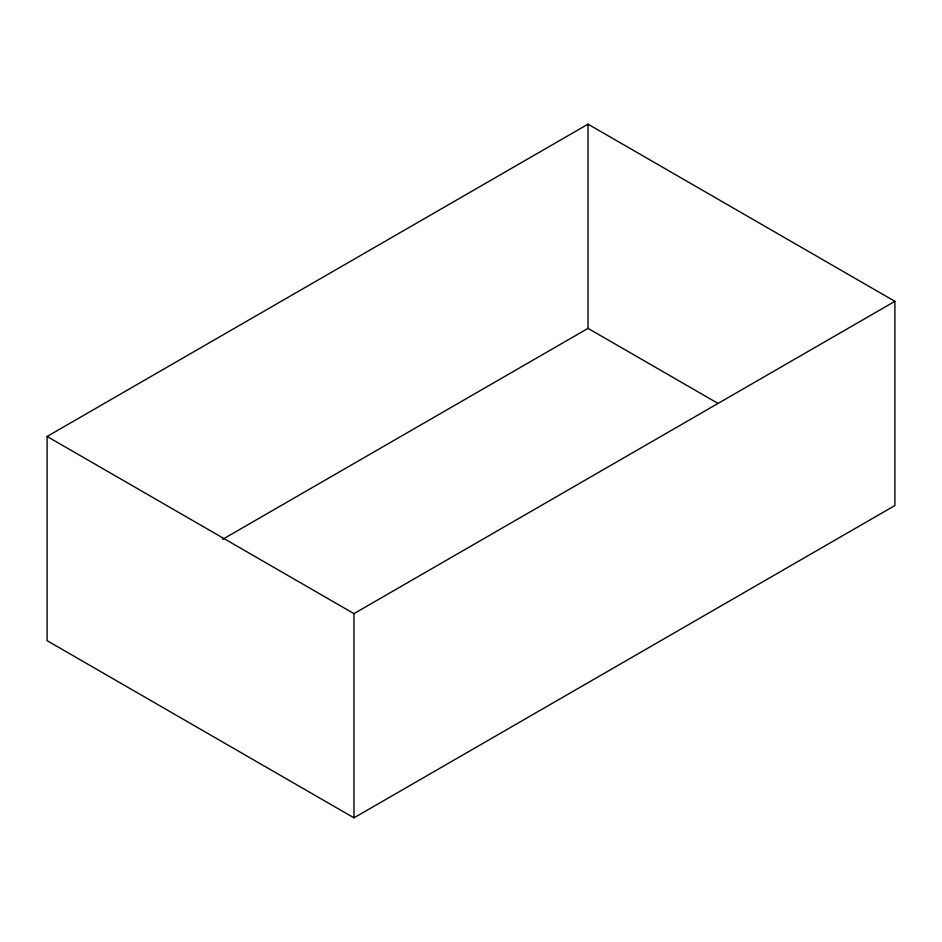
<?xml version="1.0" encoding="UTF-8"?>
<svg xmlns="http://www.w3.org/2000/svg" width="942" height="942" viewBox="0 0 942 942"><rect width="100%" height="100%" fill="white"/><g stroke="black" fill="none" stroke-linecap="round" stroke-linejoin="round"><path stroke-width="1.41" d="M47.1 436.464L588.032 124.167L894.9 301.334L894.9 505.536L353.968 817.833L47.1 640.666L47.1 436.464L353.968 613.631L894.9 301.334M222.748 539.26L588.032 328.369L717.91 403.353M588.032 124.167L588.032 328.369M353.968 613.631L353.968 817.833"/></g></svg>
